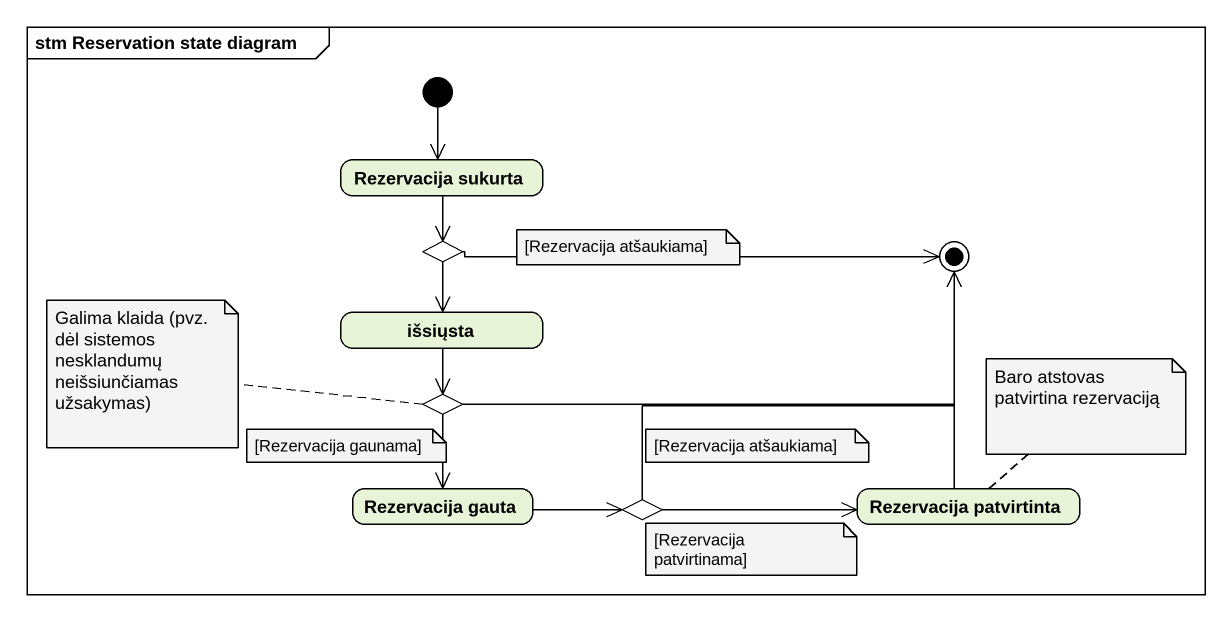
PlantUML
@startuml
mainframe stm Reservation state diagram
hide empty description
state "Rezervacija sukurta" as Rezervacija_sukurta
state choice1 <<choice>>
state išsiųsta
state choice2 <<choice>>
state "Rezervacija gauta" as Rezervacija_gauta
state choice3 <<choice>>
state "Rezervacija patvirtinta" as Rezervacija_patvirtinta
[*] --> Rezervacija_sukurta
Rezervacija_sukurta --> choice1
choice1 --> išsiųsta
išsiųsta --> choice2
choice2 --> Rezervacija_gauta
Rezervacija_gauta -right-> choice3
choice3 -right-> Rezervacija_patvirtinta
choice1 -right-> [*]
choice2 -right-> [*]
choice3 -up-> [*]
Rezervacija_patvirtinta -up-> [*]
note as N1
  [Rezervacija atšaukiama]
end note
note left of choice2 : Galima klaida (pvz. dėl sistemos nesklandumų neišsiunčiamas užsakymas)
note top of Rezervacija_patvirtinta : Baro atstovas patvirtina rezervaciją
note as N4
  [Rezervacija gaunama]
end note
note as N5
  [Rezervacija atšaukiama]
end note
note as N6
  [Rezervacija patvirtinama]
end note
@enduml
